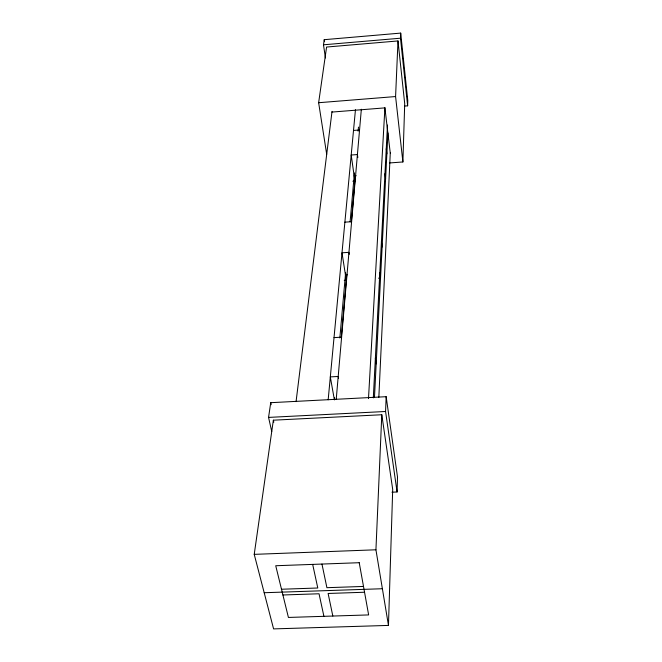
<?xml version="1.0" encoding="UTF-8"?>
<svg xmlns="http://www.w3.org/2000/svg" width="662" height="662" viewBox="0 0 662 662"><rect width="100%" height="100%" fill="white"/><g stroke="black" fill="none" stroke-linecap="round" stroke-linejoin="round"><path stroke-width="0.99" d="M391.962 492.197L397.084 491.974L397.498 476.946L386.161 396.695L270.733 402.686L268.557 417.408L271.726 431.459M404.54 106.069L407.627 105.821L407.775 100.434L400.7 33.1L324.239 39.679L323.486 44.801L325.439 57.975M388.462 625.416L392.698 489.425L381.792 414.743L273.356 420.188L254.225 554.359L273.588 628.9L388.462 625.416L375.933 549.791L381.792 414.743M389.504 162.96L402.893 161.967L404.714 103.711L397.994 40.945L326.581 47.043L318.637 102.718L326.689 154.304M397.084 491.974L385.574 411.491L386.161 396.695M407.627 105.821L400.493 38.206L400.7 33.1M402.893 161.967L395.586 96.553L397.994 40.945M378.829 397.341L390.274 152.947M374.469 397.432L387.932 132.946M373.31 397.87L387.485 125.035M368.494 398.607L384.92 107.558M336.213 399.418L361.344 109.238M334.591 397.672L334.393 399.889L330.321 376.901L338.199 376.471L338.547 378.474M339.854 338.001L345.605 272.81M350.115 221.745L354.427 172.939M358.109 131.208L358.473 127.096M341.286 337.628L346.797 274.209M351.299 222.415L355.328 176.075M328.17 399.798L355.461 109.685M296.063 401.627L332.026 111.357M323.486 44.801L400.493 38.206M318.637 102.718L395.586 96.553M331.943 112.068L384.903 107.881L390.266 153.088M353.508 130.439L359.549 129.975M354.162 175.927L356.206 175.778M352.854 181.222L354.89 181.074L351.199 155.024L357.422 154.56L357.828 157.548M344.885 222.159L351.605 221.696M345.432 274.813L347.393 274.689M344.257 280.349L346.276 280.216L341.997 252.81L348.948 252.346L349.255 254.349M378.515 278.181L380.551 278.057L379.814 272.62M334.02 337.62L341.6 337.181M268.557 417.408L385.574 411.491M254.225 554.359L375.933 549.791M281.499 589.238L317.785 588.005L312.679 564.396M363.504 586.441L326.904 587.691L321.955 564.057M264.196 592.73L382.388 588.733M282.906 594.981L319.034 593.773L323.917 616.322M364.555 592.242L328.112 593.466L332.837 616.041M273.356 420.188L273.811 422.207M270.733 402.686L271.172 404.689M324.239 39.679L324.537 41.698M375.362 358.266L376.182 363.868M381.428 241.63L382.131 246.992M384.961 173.684L385.598 178.848M386.252 148.768L386.873 153.857M359.226 562.708L275.731 565.737L288.417 617.439L368.635 614.924L359.226 562.708"/></g></svg>
